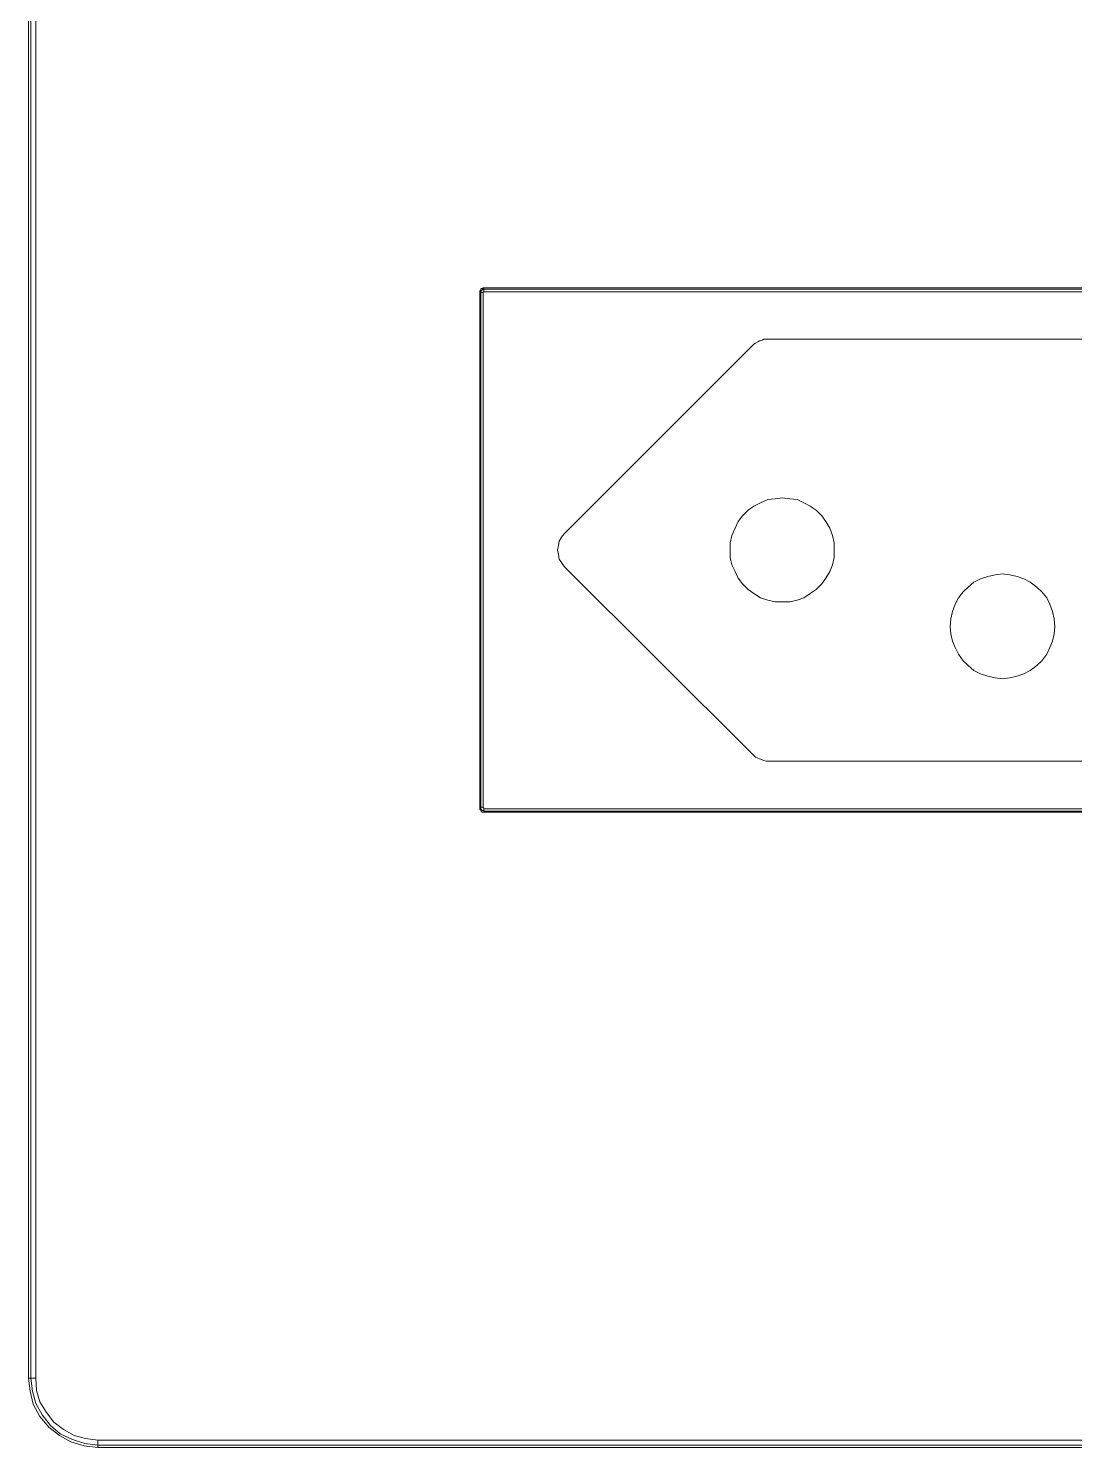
# Model space of a CAD drawing. Header units: centimetres. Extents: x -13.9 to -5.4, y -6.1 to 6.1.
# Drawn here: x -13.88 to -9.36, y -6.12 to 0 of the extents above; entities that cross this region are included whole.
import ezdxf

# ---------------------------------------------------------------- set-up
doc = ezdxf.new("R2010")
doc.units = ezdxf.units.CM
doc.header["$MEASUREMENT"] = 0
doc.layers.add('Camada 1', color=7, linetype='Continuous')

msp = doc.modelspace()

# ---------------------------------------------------------------- linework, layer by layer
at = {"layer": 'Camada 1', "color": 251, "lineweight": 9}
for points in [[(-13.87744, 5.82004), (-13.87744, 5.82004), (-13.87744, -5.82162), (-13.87744, -5.82162)], [(-13.86686, -5.82162), (-13.86686, -5.82162), (-13.86686, 5.82004), (-13.86686, 5.82004)], [(-13.84569, 5.82004), (-13.84569, 5.82004), (-13.84569, -5.82162), (-13.84569, -5.82162)], [(-11.93011, -1.14027), (-11.93011, -1.14027), (-11.93011, -3.35924), (-11.93011, -3.35924)], [(-11.92658, -1.14027), (-11.92658, -1.14027), (-11.93011, -1.14027), (-11.93011, -1.14027)], [(-11.92658, -3.35924), (-11.92658, -3.35924), (-11.92658, -1.14027), (-11.92658, -1.14027)], [(-11.916, -1.14027), (-11.916, -1.14027), (-11.916, -3.35924), (-11.916, -3.35924)], [(-11.91247, -1.12615), (-11.91247, -1.12615), (-11.91247, -1.1191), (-11.91247, -1.1191)], [(-7.44278, -1.1191), (-7.44278, -1.1191), (-11.91247, -1.1191), (-11.91247, -1.1191)], [(-11.91247, -1.12615), (-11.91247, -1.12615), (-7.44278, -1.12615), (-7.44278, -1.12615)], [(-7.44278, -1.13674), (-7.44278, -1.13674), (-11.91247, -1.13674), (-11.91247, -1.13674)], [(-8.66691, -1.34135), (-8.66691, -1.34135), (-10.6848, -1.34135), (-10.6848, -1.34135)], [(-10.75536, -1.36957), (-10.75536, -1.36957), (-11.56675, -2.18096), (-11.56675, -2.18096)], [(-11.56675, -2.32207), (-11.56675, -2.32207), (-10.75536, -3.12993), (-10.75536, -3.12993)], [(-10.6848, -3.16168), (-10.6848, -3.16168), (-8.66691, -3.16168), (-8.66691, -3.16168)], [(-11.92658, -3.35924), (-11.92658, -3.35924), (-11.93011, -3.35924), (-11.93011, -3.35924)], [(-11.91247, -3.36629), (-11.91247, -3.36629), (-7.44278, -3.36629), (-7.44278, -3.36629)], [(-7.44278, -3.37688), (-7.44278, -3.37688), (-11.91247, -3.37688), (-11.91247, -3.37688)], [(-11.91247, -3.37688), (-11.91247, -3.37688), (-11.91247, -3.38041), (-11.91247, -3.38041)], [(-11.91247, -3.38041), (-11.91247, -3.38041), (-7.44278, -3.38041), (-7.44278, -3.38041)], [(-13.86686, -5.82162), (-13.86686, -5.82162), (-13.87744, -5.82162), (-13.87744, -5.82162)], [(-13.57758, -6.08972), (-13.57758, -6.08972), (-5.65772, -6.08972), (-5.65772, -6.08972)], [(-5.65772, -6.11089), (-5.65772, -6.11089), (-13.57758, -6.11089), (-13.57758, -6.11089)], [(-13.57758, -6.11089), (-13.57758, -6.11089), (-13.57758, -6.12147), (-13.57758, -6.12147)], [(-13.57758, -6.12147), (-13.57758, -6.12147), (-5.65772, -6.12147), (-5.65772, -6.12147)]]:
    msp.add_open_spline(points, degree=3, dxfattribs=at)
for points, knots in [([(-11.91247, -1.1191), (-11.91247, -1.1191), (-11.916, -1.1191), (-11.916, -1.1191), (-11.916, -1.1191), (-11.91953, -1.12263), (-11.91953, -1.12263), (-11.91953, -1.12263), (-11.92305, -1.12263), (-11.92305, -1.12263), (-11.92305, -1.12263), (-11.92658, -1.12615), (-11.92658, -1.12615), (-11.92658, -1.12615), (-11.92658, -1.12968), (-11.92658, -1.12968), (-11.92658, -1.12968), (-11.93011, -1.13321), (-11.93011, -1.13321), (-11.93011, -1.13321), (-11.93011, -1.13674), (-11.93011, -1.13674), (-11.93011, -1.13674), (-11.93011, -1.14027), (-11.93011, -1.14027)], [0, 0, 0, 0, 0.125, 0.125, 0.125, 0.25, 0.25, 0.25, 0.375, 0.375, 0.375, 0.5, 0.5, 0.5, 0.625, 0.625, 0.625, 0.75, 0.75, 0.75, 0.875, 0.875, 0.875, 1, 1, 1, 1]), ([(-11.92658, -1.14027), (-11.92658, -1.14027), (-11.92658, -1.13674), (-11.92658, -1.13674), (-11.92658, -1.13674), (-11.92658, -1.13321), (-11.92658, -1.13321), (-11.92658, -1.13321), (-11.92305, -1.13321), (-11.92305, -1.13321), (-11.92305, -1.13321), (-11.92305, -1.12968), (-11.92305, -1.12968), (-11.92305, -1.12968), (-11.91953, -1.12968), (-11.91953, -1.12968), (-11.91953, -1.12968), (-11.916, -1.12615), (-11.916, -1.12615), (-11.916, -1.12615), (-11.91247, -1.12615), (-11.91247, -1.12615)], [0, 0, 0, 0, 0.1428571, 0.1428571, 0.1428571, 0.2857143, 0.2857143, 0.2857143, 0.4285714, 0.4285714, 0.4285714, 0.5714286, 0.5714286, 0.5714286, 0.7142857, 0.7142857, 0.7142857, 0.8571429, 0.8571429, 0.8571429, 1, 1, 1, 1]), ([(-11.916, -1.14027), (-11.916, -1.14027), (-11.91953, -1.14027), (-11.91953, -1.14027), (-11.91953, -1.14027), (-11.92305, -1.14027), (-11.92305, -1.14027), (-11.92305, -1.14027), (-11.92658, -1.14027), (-11.92658, -1.14027)], [0, 0, 0, 0, 0.3333333, 0.3333333, 0.3333333, 0.6666667, 0.6666667, 0.6666667, 1, 1, 1, 1]), ([(-11.91247, -1.13674), (-11.91247, -1.13674), (-11.91247, -1.13674), (-11.91247, -1.13674), (-11.91247, -1.13674), (-11.916, -1.13674), (-11.916, -1.13674), (-11.916, -1.13674), (-11.916, -1.14027), (-11.916, -1.14027)], [0, 0, 0, 0, 0.3333333, 0.3333333, 0.3333333, 0.6666667, 0.6666667, 0.6666667, 1, 1, 1, 1]), ([(-11.91247, -1.13674), (-11.91247, -1.13674), (-11.91247, -1.13321), (-11.91247, -1.13321), (-11.91247, -1.13321), (-11.91247, -1.12968), (-11.91247, -1.12968), (-11.91247, -1.12968), (-11.91247, -1.12615), (-11.91247, -1.12615)], [0, 0, 0, 0, 0.3333333, 0.3333333, 0.3333333, 0.6666667, 0.6666667, 0.6666667, 1, 1, 1, 1]), ([(-10.6848, -1.34135), (-10.6848, -1.34135), (-10.69539, -1.34135), (-10.69539, -1.34135), (-10.69539, -1.34135), (-10.70597, -1.34135), (-10.70597, -1.34135), (-10.70597, -1.34135), (-10.71303, -1.34488), (-10.71303, -1.34488), (-10.71303, -1.34488), (-10.72361, -1.34841), (-10.72361, -1.34841), (-10.72361, -1.34841), (-10.73066, -1.35193), (-10.73066, -1.35193), (-10.73066, -1.35193), (-10.74125, -1.35899), (-10.74125, -1.35899), (-10.74125, -1.35899), (-10.7483, -1.36252), (-10.7483, -1.36252), (-10.7483, -1.36252), (-10.75536, -1.36957), (-10.75536, -1.36957)], [0, 0, 0, 0, 0.125, 0.125, 0.125, 0.25, 0.25, 0.25, 0.375, 0.375, 0.375, 0.5, 0.5, 0.5, 0.625, 0.625, 0.625, 0.75, 0.75, 0.75, 0.875, 0.875, 0.875, 1, 1, 1, 1]), ([(-10.62483, -2.02574), (-10.62483, -2.02574), (-10.65658, -2.02927), (-10.65658, -2.02927), (-10.65658, -2.02927), (-10.68833, -2.03279), (-10.68833, -2.03279), (-10.68833, -2.03279), (-10.72008, -2.0469), (-10.72008, -2.0469), (-10.72008, -2.0469), (-10.7483, -2.06102), (-10.7483, -2.06102), (-10.7483, -2.06102), (-10.773, -2.07866), (-10.773, -2.07866), (-10.773, -2.07866), (-10.79769, -2.10335), (-10.79769, -2.10335), (-10.79769, -2.10335), (-10.81533, -2.12804), (-10.81533, -2.12804), (-10.81533, -2.12804), (-10.82944, -2.15627), (-10.82944, -2.15627), (-10.82944, -2.15627), (-10.84355, -2.18802), (-10.84355, -2.18802), (-10.84355, -2.18802), (-10.85061, -2.21977), (-10.85061, -2.21977), (-10.85061, -2.21977), (-10.85061, -2.25152), (-10.85061, -2.25152), (-10.85061, -2.25152), (-10.85061, -2.28327), (-10.85061, -2.28327), (-10.85061, -2.28327), (-10.84355, -2.31502), (-10.84355, -2.31502), (-10.84355, -2.31502), (-10.82944, -2.34324), (-10.82944, -2.34324), (-10.82944, -2.34324), (-10.81533, -2.37146), (-10.81533, -2.37146), (-10.81533, -2.37146), (-10.79769, -2.39616), (-10.79769, -2.39616), (-10.79769, -2.39616), (-10.773, -2.42085), (-10.773, -2.42085), (-10.773, -2.42085), (-10.7483, -2.43849), (-10.7483, -2.43849), (-10.7483, -2.43849), (-10.72008, -2.45613), (-10.72008, -2.45613), (-10.72008, -2.45613), (-10.68833, -2.46671), (-10.68833, -2.46671), (-10.68833, -2.46671), (-10.65658, -2.47377), (-10.65658, -2.47377), (-10.65658, -2.47377), (-10.62483, -2.47377), (-10.62483, -2.47377), (-10.62483, -2.47377), (-10.59308, -2.47377), (-10.59308, -2.47377), (-10.59308, -2.47377), (-10.56133, -2.46671), (-10.56133, -2.46671), (-10.56133, -2.46671), (-10.53311, -2.45613), (-10.53311, -2.45613), (-10.53311, -2.45613), (-10.50489, -2.43849), (-10.50489, -2.43849), (-10.50489, -2.43849), (-10.48019, -2.42085), (-10.48019, -2.42085), (-10.48019, -2.42085), (-10.4555, -2.39616), (-10.4555, -2.39616), (-10.4555, -2.39616), (-10.43786, -2.37146), (-10.43786, -2.37146), (-10.43786, -2.37146), (-10.42022, -2.34324), (-10.42022, -2.34324), (-10.42022, -2.34324), (-10.40964, -2.31502), (-10.40964, -2.31502), (-10.40964, -2.31502), (-10.40258, -2.28327), (-10.40258, -2.28327), (-10.40258, -2.28327), (-10.40258, -2.25152), (-10.40258, -2.25152), (-10.40258, -2.25152), (-10.40258, -2.21977), (-10.40258, -2.21977), (-10.40258, -2.21977), (-10.40964, -2.18802), (-10.40964, -2.18802), (-10.40964, -2.18802), (-10.42022, -2.15627), (-10.42022, -2.15627), (-10.42022, -2.15627), (-10.43786, -2.12804), (-10.43786, -2.12804), (-10.43786, -2.12804), (-10.4555, -2.10335), (-10.4555, -2.10335), (-10.4555, -2.10335), (-10.48019, -2.07866), (-10.48019, -2.07866), (-10.48019, -2.07866), (-10.50489, -2.06102), (-10.50489, -2.06102), (-10.50489, -2.06102), (-10.53311, -2.0469), (-10.53311, -2.0469), (-10.53311, -2.0469), (-10.56133, -2.03279), (-10.56133, -2.03279), (-10.56133, -2.03279), (-10.59308, -2.02927), (-10.59308, -2.02927), (-10.59308, -2.02927), (-10.62483, -2.02574), (-10.62483, -2.02574)], [0, 0, 0, 0, 0.0227273, 0.0227273, 0.0227273, 0.0454545, 0.0454545, 0.0454545, 0.0681818, 0.0681818, 0.0681818, 0.0909091, 0.0909091, 0.0909091, 0.1136364, 0.1136364, 0.1136364, 0.1363636, 0.1363636, 0.1363636, 0.1590909, 0.1590909, 0.1590909, 0.1818182, 0.1818182, 0.1818182, 0.2045455, 0.2045455, 0.2045455, 0.2272727, 0.2272727, 0.2272727, 0.25, 0.25, 0.25, 0.2727273, 0.2727273, 0.2727273, 0.2954545, 0.2954545, 0.2954545, 0.3181818, 0.3181818, 0.3181818, 0.3409091, 0.3409091, 0.3409091, 0.3636364, 0.3636364, 0.3636364, 0.3863636, 0.3863636, 0.3863636, 0.4090909, 0.4090909, 0.4090909, 0.4318182, 0.4318182, 0.4318182, 0.4545455, 0.4545455, 0.4545455, 0.4772727, 0.4772727, 0.4772727, 0.5, 0.5, 0.5, 0.5227273, 0.5227273, 0.5227273, 0.5454545, 0.5454545, 0.5454545, 0.5681818, 0.5681818, 0.5681818, 0.5909091, 0.5909091, 0.5909091, 0.6136364, 0.6136364, 0.6136364, 0.6363636, 0.6363636, 0.6363636, 0.6590909, 0.6590909, 0.6590909, 0.6818182, 0.6818182, 0.6818182, 0.7045455, 0.7045455, 0.7045455, 0.7272727, 0.7272727, 0.7272727, 0.75, 0.75, 0.75, 0.7727273, 0.7727273, 0.7727273, 0.7954545, 0.7954545, 0.7954545, 0.8181818, 0.8181818, 0.8181818, 0.8409091, 0.8409091, 0.8409091, 0.8636364, 0.8636364, 0.8636364, 0.8863636, 0.8863636, 0.8863636, 0.9090909, 0.9090909, 0.9090909, 0.9318182, 0.9318182, 0.9318182, 0.9545455, 0.9545455, 0.9545455, 0.9772727, 0.9772727, 0.9772727, 1, 1, 1, 1]), ([(-11.56675, -2.18096), (-11.56675, -2.18096), (-11.57733, -2.19507), (-11.57733, -2.19507), (-11.57733, -2.19507), (-11.58791, -2.21271), (-11.58791, -2.21271), (-11.58791, -2.21271), (-11.59144, -2.23035), (-11.59144, -2.23035), (-11.59144, -2.23035), (-11.59497, -2.25152), (-11.59497, -2.25152), (-11.59497, -2.25152), (-11.59144, -2.26916), (-11.59144, -2.26916), (-11.59144, -2.26916), (-11.58791, -2.29032), (-11.58791, -2.29032), (-11.58791, -2.29032), (-11.57733, -2.30443), (-11.57733, -2.30443), (-11.57733, -2.30443), (-11.56675, -2.32207), (-11.56675, -2.32207)], [0, 0, 0, 0, 0.125, 0.125, 0.125, 0.25, 0.25, 0.25, 0.375, 0.375, 0.375, 0.5, 0.5, 0.5, 0.625, 0.625, 0.625, 0.75, 0.75, 0.75, 0.875, 0.875, 0.875, 1, 1, 1, 1]), ([(-9.67586, -2.35382), (-9.67586, -2.35382), (-9.70761, -2.35735), (-9.70761, -2.35735), (-9.70761, -2.35735), (-9.73936, -2.3644), (-9.73936, -2.3644), (-9.73936, -2.3644), (-9.77111, -2.37499), (-9.77111, -2.37499), (-9.77111, -2.37499), (-9.79933, -2.3891), (-9.79933, -2.3891), (-9.79933, -2.3891), (-9.82403, -2.41027), (-9.82403, -2.41027), (-9.82403, -2.41027), (-9.84519, -2.43143), (-9.84519, -2.43143), (-9.84519, -2.43143), (-9.86636, -2.45613), (-9.86636, -2.45613), (-9.86636, -2.45613), (-9.88047, -2.48435), (-9.88047, -2.48435), (-9.88047, -2.48435), (-9.89105, -2.5161), (-9.89105, -2.5161), (-9.89105, -2.5161), (-9.89811, -2.54785), (-9.89811, -2.54785), (-9.89811, -2.54785), (-9.90164, -2.5796), (-9.90164, -2.5796), (-9.90164, -2.5796), (-9.89811, -2.61135), (-9.89811, -2.61135), (-9.89811, -2.61135), (-9.89105, -2.6431), (-9.89105, -2.6431), (-9.89105, -2.6431), (-9.88047, -2.67132), (-9.88047, -2.67132), (-9.88047, -2.67132), (-9.86636, -2.69954), (-9.86636, -2.69954), (-9.86636, -2.69954), (-9.84519, -2.72777), (-9.84519, -2.72777), (-9.84519, -2.72777), (-9.82403, -2.74893), (-9.82403, -2.74893), (-9.82403, -2.74893), (-9.79933, -2.7701), (-9.79933, -2.7701), (-9.79933, -2.7701), (-9.77111, -2.78421), (-9.77111, -2.78421), (-9.77111, -2.78421), (-9.73936, -2.79479), (-9.73936, -2.79479), (-9.73936, -2.79479), (-9.70761, -2.80185), (-9.70761, -2.80185), (-9.70761, -2.80185), (-9.67586, -2.80538), (-9.67586, -2.80538), (-9.67586, -2.80538), (-9.64411, -2.80185), (-9.64411, -2.80185), (-9.64411, -2.80185), (-9.61236, -2.79479), (-9.61236, -2.79479), (-9.61236, -2.79479), (-9.58414, -2.78421), (-9.58414, -2.78421), (-9.58414, -2.78421), (-9.55591, -2.7701), (-9.55591, -2.7701), (-9.55591, -2.7701), (-9.52769, -2.74893), (-9.52769, -2.74893), (-9.52769, -2.74893), (-9.50653, -2.72777), (-9.50653, -2.72777), (-9.50653, -2.72777), (-9.48536, -2.69954), (-9.48536, -2.69954), (-9.48536, -2.69954), (-9.47125, -2.67132), (-9.47125, -2.67132), (-9.47125, -2.67132), (-9.46066, -2.6431), (-9.46066, -2.6431), (-9.46066, -2.6431), (-9.45361, -2.61135), (-9.45361, -2.61135), (-9.45361, -2.61135), (-9.45008, -2.5796), (-9.45008, -2.5796), (-9.45008, -2.5796), (-9.45361, -2.54785), (-9.45361, -2.54785), (-9.45361, -2.54785), (-9.46066, -2.5161), (-9.46066, -2.5161), (-9.46066, -2.5161), (-9.47125, -2.48435), (-9.47125, -2.48435), (-9.47125, -2.48435), (-9.48536, -2.45613), (-9.48536, -2.45613), (-9.48536, -2.45613), (-9.50653, -2.43143), (-9.50653, -2.43143), (-9.50653, -2.43143), (-9.52769, -2.41027), (-9.52769, -2.41027), (-9.52769, -2.41027), (-9.55591, -2.3891), (-9.55591, -2.3891), (-9.55591, -2.3891), (-9.58414, -2.37499), (-9.58414, -2.37499), (-9.58414, -2.37499), (-9.61236, -2.3644), (-9.61236, -2.3644), (-9.61236, -2.3644), (-9.64411, -2.35735), (-9.64411, -2.35735), (-9.64411, -2.35735), (-9.67586, -2.35382), (-9.67586, -2.35382)], [0, 0, 0, 0, 0.0227273, 0.0227273, 0.0227273, 0.0454545, 0.0454545, 0.0454545, 0.0681818, 0.0681818, 0.0681818, 0.0909091, 0.0909091, 0.0909091, 0.1136364, 0.1136364, 0.1136364, 0.1363636, 0.1363636, 0.1363636, 0.1590909, 0.1590909, 0.1590909, 0.1818182, 0.1818182, 0.1818182, 0.2045455, 0.2045455, 0.2045455, 0.2272727, 0.2272727, 0.2272727, 0.25, 0.25, 0.25, 0.2727273, 0.2727273, 0.2727273, 0.2954545, 0.2954545, 0.2954545, 0.3181818, 0.3181818, 0.3181818, 0.3409091, 0.3409091, 0.3409091, 0.3636364, 0.3636364, 0.3636364, 0.3863636, 0.3863636, 0.3863636, 0.4090909, 0.4090909, 0.4090909, 0.4318182, 0.4318182, 0.4318182, 0.4545455, 0.4545455, 0.4545455, 0.4772727, 0.4772727, 0.4772727, 0.5, 0.5, 0.5, 0.5227273, 0.5227273, 0.5227273, 0.5454545, 0.5454545, 0.5454545, 0.5681818, 0.5681818, 0.5681818, 0.5909091, 0.5909091, 0.5909091, 0.6136364, 0.6136364, 0.6136364, 0.6363636, 0.6363636, 0.6363636, 0.6590909, 0.6590909, 0.6590909, 0.6818182, 0.6818182, 0.6818182, 0.7045455, 0.7045455, 0.7045455, 0.7272727, 0.7272727, 0.7272727, 0.75, 0.75, 0.75, 0.7727273, 0.7727273, 0.7727273, 0.7954545, 0.7954545, 0.7954545, 0.8181818, 0.8181818, 0.8181818, 0.8409091, 0.8409091, 0.8409091, 0.8636364, 0.8636364, 0.8636364, 0.8863636, 0.8863636, 0.8863636, 0.9090909, 0.9090909, 0.9090909, 0.9318182, 0.9318182, 0.9318182, 0.9545455, 0.9545455, 0.9545455, 0.9772727, 0.9772727, 0.9772727, 1, 1, 1, 1]), ([(-10.75536, -3.12993), (-10.75536, -3.12993), (-10.7483, -3.13699), (-10.7483, -3.13699), (-10.7483, -3.13699), (-10.74125, -3.14404), (-10.74125, -3.14404), (-10.74125, -3.14404), (-10.73066, -3.14757), (-10.73066, -3.14757), (-10.73066, -3.14757), (-10.72361, -3.1511), (-10.72361, -3.1511), (-10.72361, -3.1511), (-10.71303, -3.15463), (-10.71303, -3.15463), (-10.71303, -3.15463), (-10.70597, -3.15815), (-10.70597, -3.15815), (-10.70597, -3.15815), (-10.69539, -3.16168), (-10.69539, -3.16168), (-10.69539, -3.16168), (-10.6848, -3.16168), (-10.6848, -3.16168)], [0, 0, 0, 0, 0.125, 0.125, 0.125, 0.25, 0.25, 0.25, 0.375, 0.375, 0.375, 0.5, 0.5, 0.5, 0.625, 0.625, 0.625, 0.75, 0.75, 0.75, 0.875, 0.875, 0.875, 1, 1, 1, 1]), ([(-11.93011, -3.35924), (-11.93011, -3.35924), (-11.93011, -3.36277), (-11.93011, -3.36277), (-11.93011, -3.36277), (-11.93011, -3.36982), (-11.93011, -3.36982), (-11.93011, -3.36982), (-11.92658, -3.36982), (-11.92658, -3.36982), (-11.92658, -3.36982), (-11.92658, -3.37335), (-11.92658, -3.37335), (-11.92658, -3.37335), (-11.92305, -3.37688), (-11.92305, -3.37688), (-11.92305, -3.37688), (-11.91953, -3.38041), (-11.91953, -3.38041), (-11.91953, -3.38041), (-11.916, -3.38041), (-11.916, -3.38041), (-11.916, -3.38041), (-11.91247, -3.38041), (-11.91247, -3.38041)], [0, 0, 0, 0, 0.125, 0.125, 0.125, 0.25, 0.25, 0.25, 0.375, 0.375, 0.375, 0.5, 0.5, 0.5, 0.625, 0.625, 0.625, 0.75, 0.75, 0.75, 0.875, 0.875, 0.875, 1, 1, 1, 1]), ([(-11.916, -3.35924), (-11.916, -3.35924), (-11.91953, -3.35924), (-11.91953, -3.35924), (-11.91953, -3.35924), (-11.92305, -3.35924), (-11.92305, -3.35924), (-11.92305, -3.35924), (-11.92658, -3.35924), (-11.92658, -3.35924)], [0, 0, 0, 0, 0.3333333, 0.3333333, 0.3333333, 0.6666667, 0.6666667, 0.6666667, 1, 1, 1, 1]), ([(-11.91247, -3.37688), (-11.91247, -3.37688), (-11.91247, -3.37335), (-11.91247, -3.37335), (-11.91247, -3.37335), (-11.916, -3.37335), (-11.916, -3.37335), (-11.916, -3.37335), (-11.91953, -3.37335), (-11.91953, -3.37335), (-11.91953, -3.37335), (-11.92305, -3.36982), (-11.92305, -3.36982), (-11.92305, -3.36982), (-11.92658, -3.36629), (-11.92658, -3.36629), (-11.92658, -3.36629), (-11.92658, -3.36277), (-11.92658, -3.36277), (-11.92658, -3.36277), (-11.92658, -3.35924), (-11.92658, -3.35924)], [0, 0, 0, 0, 0.1428571, 0.1428571, 0.1428571, 0.2857143, 0.2857143, 0.2857143, 0.4285714, 0.4285714, 0.4285714, 0.5714286, 0.5714286, 0.5714286, 0.7142857, 0.7142857, 0.7142857, 0.8571429, 0.8571429, 0.8571429, 1, 1, 1, 1]), ([(-11.916, -3.35924), (-11.916, -3.35924), (-11.916, -3.36277), (-11.916, -3.36277), (-11.916, -3.36277), (-11.91247, -3.36277), (-11.91247, -3.36277), (-11.91247, -3.36277), (-11.91247, -3.36629), (-11.91247, -3.36629)], [0, 0, 0, 0, 0.3333333, 0.3333333, 0.3333333, 0.6666667, 0.6666667, 0.6666667, 1, 1, 1, 1]), ([(-11.91247, -3.36629), (-11.91247, -3.36629), (-11.91247, -3.36629), (-11.91247, -3.36629), (-11.91247, -3.36629), (-11.91247, -3.36982), (-11.91247, -3.36982), (-11.91247, -3.36982), (-11.91247, -3.37335), (-11.91247, -3.37335), (-11.91247, -3.37335), (-11.91247, -3.37688), (-11.91247, -3.37688)], [0, 0, 0, 0, 0.25, 0.25, 0.25, 0.5, 0.5, 0.5, 0.75, 0.75, 0.75, 1, 1, 1, 1]), ([(-13.87744, -5.82162), (-13.87744, -5.82162), (-13.87038, -5.87806), (-13.87038, -5.87806), (-13.87038, -5.87806), (-13.85627, -5.9345), (-13.85627, -5.9345), (-13.85627, -5.9345), (-13.82805, -5.98742), (-13.82805, -5.98742), (-13.82805, -5.98742), (-13.78924, -6.03328), (-13.78924, -6.03328), (-13.78924, -6.03328), (-13.74338, -6.06856), (-13.74338, -6.06856), (-13.74338, -6.06856), (-13.69399, -6.09678), (-13.69399, -6.09678), (-13.69399, -6.09678), (-13.63755, -6.11442), (-13.63755, -6.11442), (-13.63755, -6.11442), (-13.57758, -6.12147), (-13.57758, -6.12147)], [0, 0, 0, 0, 0.125, 0.125, 0.125, 0.25, 0.25, 0.25, 0.375, 0.375, 0.375, 0.5, 0.5, 0.5, 0.625, 0.625, 0.625, 0.75, 0.75, 0.75, 0.875, 0.875, 0.875, 1, 1, 1, 1]), ([(-13.57758, -6.11089), (-13.57758, -6.11089), (-13.63402, -6.10383), (-13.63402, -6.10383), (-13.63402, -6.10383), (-13.68694, -6.0862), (-13.68694, -6.0862), (-13.68694, -6.0862), (-13.73986, -6.0615), (-13.73986, -6.0615), (-13.73986, -6.0615), (-13.78219, -6.02622), (-13.78219, -6.02622), (-13.78219, -6.02622), (-13.81747, -5.98036), (-13.81747, -5.98036), (-13.81747, -5.98036), (-13.84569, -5.93097), (-13.84569, -5.93097), (-13.84569, -5.93097), (-13.8598, -5.87806), (-13.8598, -5.87806), (-13.8598, -5.87806), (-13.86686, -5.82162), (-13.86686, -5.82162)], [0, 0, 0, 0, 0.125, 0.125, 0.125, 0.25, 0.25, 0.25, 0.375, 0.375, 0.375, 0.5, 0.5, 0.5, 0.625, 0.625, 0.625, 0.75, 0.75, 0.75, 0.875, 0.875, 0.875, 1, 1, 1, 1]), ([(-13.84569, -5.82162), (-13.84569, -5.82162), (-13.84922, -5.82162), (-13.84922, -5.82162), (-13.84922, -5.82162), (-13.85274, -5.82162), (-13.85274, -5.82162), (-13.85274, -5.82162), (-13.85627, -5.82162), (-13.85627, -5.82162), (-13.85627, -5.82162), (-13.8598, -5.82162), (-13.8598, -5.82162), (-13.8598, -5.82162), (-13.86333, -5.82162), (-13.86333, -5.82162), (-13.86333, -5.82162), (-13.86686, -5.82162), (-13.86686, -5.82162)], [0, 0, 0, 0, 0.1666667, 0.1666667, 0.1666667, 0.3333333, 0.3333333, 0.3333333, 0.5, 0.5, 0.5, 0.6666667, 0.6666667, 0.6666667, 0.8333333, 0.8333333, 0.8333333, 1, 1, 1, 1]), ([(-13.84569, -5.82162), (-13.84569, -5.82162), (-13.84216, -5.87453), (-13.84216, -5.87453), (-13.84216, -5.87453), (-13.82805, -5.92392), (-13.82805, -5.92392), (-13.82805, -5.92392), (-13.79983, -5.96978), (-13.79983, -5.96978), (-13.79983, -5.96978), (-13.76808, -6.01211), (-13.76808, -6.01211), (-13.76808, -6.01211), (-13.72574, -6.04386), (-13.72574, -6.04386), (-13.72574, -6.04386), (-13.67988, -6.06856), (-13.67988, -6.06856), (-13.67988, -6.06856), (-13.63049, -6.08267), (-13.63049, -6.08267), (-13.63049, -6.08267), (-13.57758, -6.08972), (-13.57758, -6.08972)], [0, 0, 0, 0, 0.125, 0.125, 0.125, 0.25, 0.25, 0.25, 0.375, 0.375, 0.375, 0.5, 0.5, 0.5, 0.625, 0.625, 0.625, 0.75, 0.75, 0.75, 0.875, 0.875, 0.875, 1, 1, 1, 1]), ([(-13.57758, -6.08972), (-13.57758, -6.08972), (-13.57758, -6.09325), (-13.57758, -6.09325), (-13.57758, -6.09325), (-13.57758, -6.09678), (-13.57758, -6.09678), (-13.57758, -6.09678), (-13.57758, -6.10031), (-13.57758, -6.10031), (-13.57758, -6.10031), (-13.57758, -6.10383), (-13.57758, -6.10383), (-13.57758, -6.10383), (-13.57758, -6.10736), (-13.57758, -6.10736), (-13.57758, -6.10736), (-13.57758, -6.11089), (-13.57758, -6.11089)], [0, 0, 0, 0, 0.1666667, 0.1666667, 0.1666667, 0.3333333, 0.3333333, 0.3333333, 0.5, 0.5, 0.5, 0.6666667, 0.6666667, 0.6666667, 0.8333333, 0.8333333, 0.8333333, 1, 1, 1, 1])]:
    msp.add_open_spline(points, degree=3, knots=knots, dxfattribs=at)

doc.saveas('drawing.dxf')
